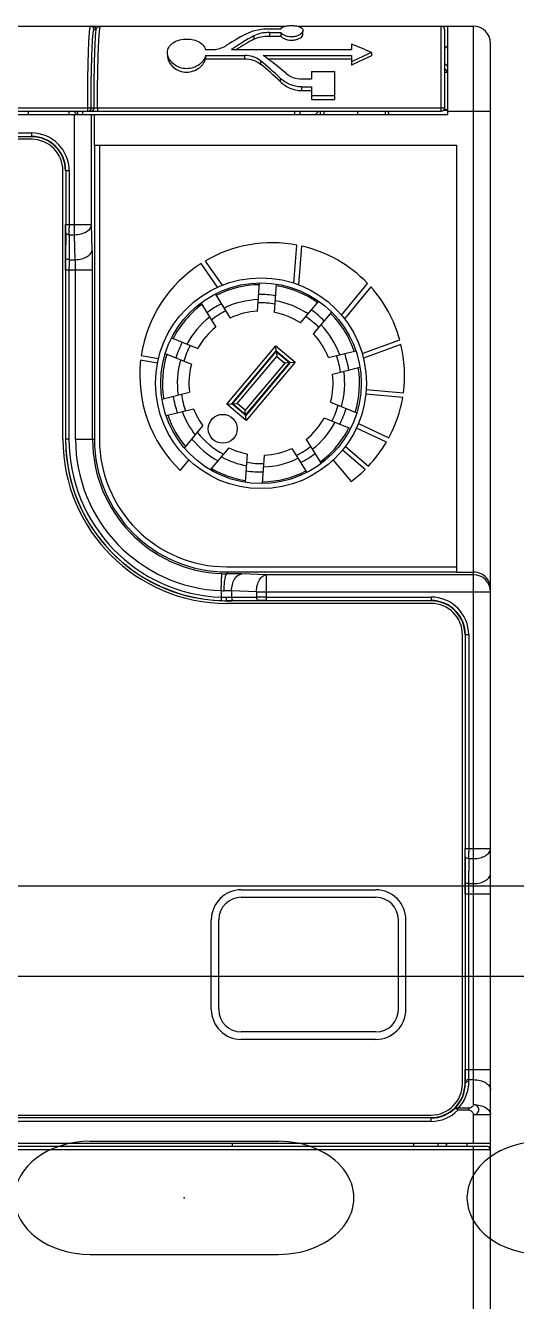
# Model space of a CAD drawing. Header units: inches. Extents: x 0.1 to 89.7, y 0.1 to 57.6.
# Drawn here: x 20.918 to 22.005, y 18.287 to 21.113 of the extents above; entities that cross this region are included whole.
import ezdxf
from ezdxf.enums import TextEntityAlignment as Align

# ---------------------------------------------------------------- set-up
doc = ezdxf.new("R2010")
doc.units = ezdxf.units.IN
doc.header["$MEASUREMENT"] = 0
doc.layers.add('PSYMS', color=7, linetype='Continuous')
doc.styles.get("Standard").update_dxf_attribs({"font": 'arial.ttf'})
doc.styles.add('WD', font='romans.shx', dxfattribs={"height": 0.185})

# ---------------------------------------------------------------- blocks, each defined once
blk = doc.blocks.new('HDIN10D9A')
for p, q in [((0, 0.69), (30, 0.69)), ((0, 0.49), (30, 0.49)), ((11.2918, 0.125), (11.7082, 0.125)), ((11.2918, -0.125), (11.7082, -0.125))]:
    blk.add_line(p, q)
for centre, start_param, end_param in [((11.2918, 0), -1.570796, 1.570794), ((11.7082, 0), 1.570794, 4.712394), ((12.2918, 0), -1.570796, 1.570794)]:
    blk.add_ellipse(centre, major_axis=(-0.1668, 0), ratio=0.749429, start_param=start_param, end_param=end_param)
blk.add_point((11.5, 0))
at = {"flags": 11}
for p in [(1.5, 0), (14.5, 0), (28.5, 0)]:
    blk.add_attdef('NC', text='', height=0.01, rotation=270, dxfattribs=at).set_placement(p, align=Align.MIDDLE)
blk = doc.blocks.new('HDR1_PF525_FRA')
at = {"color": 7, "linetype": 'Continuous'}
for p, q in [((0.1157, 5.8857), (2.3198, 5.8857)), ((1.8847, 5.878), (1.8892, 5.878)), ((2.2479, 5.8637), (2.2479, 5.856)), ((2.2833, 5.88), (2.309, 5.88)), ((2.2833, 5.8714), (2.309, 5.8714)), ((2.2833, 5.8714), (2.2833, 5.8634)), ((2.2833, 5.8634), (2.309, 5.8634)), ((2.309, 5.8714), (2.309, 5.8634)), ((2.3471, 5.8857), (2.6738, 5.8857)), ((2.3596, 5.8677), (2.3596, 5.8758)), ((2.6738, 5.8857), (2.7472, 5.8857)), ((2.6738, 5.6925), (2.6738, 5.8857)), ((2.6815, 5.878), (2.6815, 5.7002)), ((2.6892, 5.6848), (2.6892, 5.8857)), ((2.7472, 3.4346), (2.7472, 5.8857)), ((2.1381, 5.8324), (2.1507, 5.8324)), ((2.1968, 5.8324), (2.4701, 5.8324)), ((2.4701, 5.8448), (2.4701, 5.8324)), ((2.7858, 3.3314), (2.7858, 5.847)), ((2.1381, 5.819), (2.227, 5.819)), ((2.1381, 5.819), (2.1381, 5.8116)), ((2.1381, 5.8116), (2.227, 5.8116)), ((2.227, 5.819), (2.227, 5.8116)), ((2.2631, 5.8072), (2.2631, 5.7996)), ((2.2688, 5.819), (2.4701, 5.819)), ((2.2793, 5.8116), (2.4701, 5.8116)), ((2.4701, 5.819), (2.4701, 5.7971)), ((2.5153, 5.8259), (2.5153, 5.8184)), ((2.3789, 5.7828), (2.4311, 5.7828)), ((2.3789, 5.7828), (2.3789, 5.7658)), ((2.4311, 5.7828), (2.4311, 5.7192)), ((2.6815, 5.7814), (2.6885, 5.7814)), ((2.3079, 5.7677), (2.3079, 5.7597)), ((2.356, 5.7477), (2.3789, 5.7477)), ((2.356, 5.7477), (2.356, 5.7393)), ((2.3561, 5.7658), (2.3789, 5.7658)), ((2.3789, 5.7477), (2.3789, 5.7192)), ((2.356, 5.7393), (2.3789, 5.7393)), ((2.3789, 5.7281), (2.4311, 5.7281)), ((2.3789, 5.7192), (2.4311, 5.7192)), ((0.1003, 5.6848), (2.6892, 5.6848)), ((0.108, 5.7002), (2.6815, 5.7002)), ((0.1157, 5.6925), (2.6738, 5.6925)), ((1.7348, 5.6925), (1.7348, 5.6848)), ((1.8275, 5.6925), (1.8275, 5.6848)), ((1.8405, 5.4117), (1.8405, 5.6848)), ((1.8468, 5.6925), (1.8468, 5.6848)), ((1.8584, 5.6925), (1.8584, 5.6848)), ((1.8703, 5.6925), (1.8703, 5.7002)), ((1.8792, 5.4349), (1.8792, 5.6848)), ((1.885, 5.6848), (1.885, 5.6152)), ((1.8925, 5.7002), (1.8925, 5.6925)), ((2.3414, 5.6848), (2.3414, 5.6925)), ((2.353, 5.6848), (2.353, 5.6925)), ((2.3878, 5.6848), (2.3956, 5.6925)), ((2.3994, 5.6848), (2.3994, 5.6925)), ((2.4071, 5.6925), (2.4071, 5.6848)), ((2.4844, 5.6848), (2.4844, 5.6925)), ((2.5462, 5.6925), (2.5462, 5.6848)), ((2.554, 5.6886), (2.554, 5.6848)), ((2.6892, 5.694), (2.6783, 5.694)), ((2.6804, 5.6963), (2.6892, 5.6963)), ((2.6815, 5.7002), (2.6815, 5.6963)), ((2.6892, 5.6925), (2.7858, 5.6925)), ((0.1389, 5.643), (1.7425, 5.643)), ((0.1389, 5.6353), (1.7425, 5.6353)), ((1.7425, 5.6287), (0.1389, 5.6287)), ((1.7425, 5.643), (1.7425, 5.6353)), ((1.885, 5.6152), (2.7085, 5.6152)), ((1.8855, 5.6152), (1.8855, 4.9467)), ((1.8971, 5.6152), (1.8971, 4.9467)), ((2.7085, 5.6152), (2.7085, 4.6449)), ((1.814, 4.9467), (1.814, 5.5572)), ((1.8283, 5.5572), (1.8206, 5.5572)), ((1.8206, 5.5572), (1.8206, 5.4349)), ((1.8283, 5.5572), (1.8283, 5.4349)), ((1.8198, 5.3318), (1.8198, 5.4349)), ((1.8206, 5.4349), (1.8792, 5.4349)), ((1.8283, 5.4349), (1.8283, 5.4281)), ((1.8808, 5.3782), (1.8792, 5.4349)), ((1.8205, 5.4163), (1.8201, 5.3597)), ((1.8282, 5.4117), (1.8279, 5.355)), ((1.8282, 5.4117), (1.8405, 5.4117)), ((1.8421, 5.355), (1.8405, 5.4117)), ((2.3389, 5.3018), (2.3458, 5.3881)), ((2.3566, 5.3858), (2.3496, 5.2981)), ((1.8279, 5.355), (1.8421, 5.355)), ((2.1656, 5.2926), (2.1279, 5.3463)), ((2.1372, 5.352), (2.1759, 5.297)), ((1.8201, 5.3318), (1.8813, 5.3318)), ((1.8201, 5.3318), (1.8201, 4.9467)), ((1.8278, 5.3318), (1.8278, 4.9467)), ((1.8427, 4.9467), (1.8427, 5.3318)), ((1.8813, 4.9467), (1.8813, 5.3318)), ((2.2562, 5.2378), (2.2607, 5.3022)), ((2.2948, 5.2351), (2.2993, 5.2995)), ((2.447, 5.2291), (2.5065, 5.3011)), ((2.514, 5.293), (2.454, 5.2204)), ((2.1274, 5.2566), (2.1616, 5.2019)), ((2.1602, 5.2771), (2.1944, 5.2224)), ((2.3539, 5.2112), (2.3954, 5.2607)), ((2.3835, 5.1864), (2.425, 5.2358)), ((2.0608, 5.1772), (2.1206, 5.1531)), ((2.494, 5.1417), (2.5795, 5.1731)), ((2.5823, 5.1624), (2.4969, 5.1311)), ((1.992, 5.1374), (2.0313, 5.1306)), ((2.0463, 5.1414), (2.1061, 5.1172)), ((2.1865, 5.0263), (2.2979, 5.159)), ((2.1978, 5.0273), (2.2989, 5.1477)), ((2.1993, 5.0274), (2.299, 5.1462)), ((2.2102, 5.0284), (2.3, 5.1353)), ((2.2979, 5.159), (2.3418, 5.1222)), ((2.299, 5.1462), (2.2979, 5.159)), ((2.2989, 5.1477), (2.3305, 5.1212)), ((2.299, 5.1462), (2.3, 5.1353)), ((2.299, 5.1462), (2.329, 5.121)), ((2.3, 5.1353), (2.3181, 5.1201)), ((2.4173, 5.1323), (2.4799, 5.1479)), ((2.029, 5.1199), (1.9906, 5.1266)), ((2.3181, 5.1201), (2.2284, 5.0131)), ((2.329, 5.121), (2.2293, 5.0022)), ((2.3305, 5.1212), (2.2295, 5.0007)), ((2.3418, 5.1222), (2.2304, 4.9894)), ((2.329, 5.121), (2.3181, 5.1201)), ((2.329, 5.121), (2.3418, 5.1222)), ((2.4266, 5.0948), (2.4892, 5.1104)), ((2.0391, 5.038), (2.1017, 5.0536)), ((2.5862, 5.0418), (2.5024, 5.0491)), ((2.5033, 5.06), (2.5879, 5.0526)), ((2.1865, 5.0263), (2.1993, 5.0274)), ((2.2304, 4.9894), (2.1865, 5.0263)), ((2.2295, 5.0007), (2.1978, 5.0273)), ((2.1993, 5.0274), (2.2102, 5.0284)), ((2.2293, 5.0022), (2.1993, 5.0274)), ((2.2284, 5.0131), (2.2102, 5.0284)), ((2.4222, 5.0312), (2.482, 5.007)), ((2.0484, 5.0005), (2.111, 5.0161)), ((2.2293, 5.0022), (2.2284, 5.0131)), ((2.2304, 4.9894), (2.2293, 5.0022)), ((2.4077, 4.9954), (2.4675, 4.9712)), ((2.0901, 4.9269), (2.1323, 4.9772)), ((2.5493, 4.9405), (2.481, 4.9724)), ((2.4855, 4.9825), (2.5547, 4.95)), ((1.8278, 4.9467), (1.8201, 4.9467)), ((1.8427, 4.9467), (1.8855, 4.9467)), ((2.3667, 4.9465), (2.4009, 4.8918)), ((2.4559, 4.9306), (2.5084, 4.8858)), ((2.1493, 4.8773), (2.1915, 4.9275)), ((2.229, 4.849), (2.2335, 4.9133)), ((2.2676, 4.8463), (2.2721, 4.9106)), ((2.334, 4.9261), (2.3682, 4.8713)), ((2.5007, 4.878), (2.4491, 4.922)), ((2.0804, 4.8761), (2.1002, 4.8996)), ((2.4282, 4.8996), (2.469, 4.8509)), ((2.174, 4.6028), (2.1754, 4.6414)), ((2.1869, 4.6569), (2.7085, 4.6569)), ((2.1869, 4.6453), (2.7085, 4.6453)), ((2.1869, 4.6453), (2.1869, 4.6411)), ((2.277, 4.639), (2.2204, 4.6406)), ((2.7085, 4.6449), (2.7472, 4.6449)), ((2.7472, 4.639), (2.277, 4.639)), ((2.277, 4.5804), (2.277, 4.639)), ((2.174, 4.5878), (2.1737, 4.5801)), ((2.174, 4.6028), (2.174, 4.5878)), ((2.2539, 4.6004), (2.1972, 4.602)), ((2.1972, 4.602), (2.1972, 4.5877)), ((2.1972, 4.5877), (2.2539, 4.5881)), ((2.2539, 4.6004), (2.7858, 4.6004)), ((2.2539, 4.6004), (2.2539, 4.5881)), ((2.277, 4.5881), (2.6506, 4.5881)), ((2.6506, 4.5881), (2.6506, 4.5804)), ((2.1869, 4.5799), (2.1869, 4.5796)), ((2.277, 4.5796), (2.1869, 4.5796)), ((2.6506, 4.5738), (2.1869, 4.5738)), ((2.2018, 4.58), (2.2585, 4.5803)), ((2.277, 4.5804), (2.6506, 4.5804)), ((2.7221, 3.4822), (2.7221, 4.5023)), ((2.7364, 4.5023), (2.7286, 4.5023)), ((2.7286, 4.5023), (2.7286, 4.0167)), ((2.7364, 4.5023), (2.7364, 4.0167)), ((2.7279, 3.9137), (2.7279, 4.0167)), ((2.7286, 4.0167), (2.7858, 4.0167)), ((2.7364, 4.0167), (2.7364, 4.01)), ((2.7286, 3.9982), (2.7282, 3.9415)), ((2.7363, 3.9936), (2.7359, 3.9369)), ((2.7363, 3.9936), (2.7472, 3.9936)), ((2.7359, 3.9369), (2.7472, 3.9369)), ((2.7281, 3.9137), (2.7858, 3.9137)), ((2.7281, 3.9137), (2.7281, 3.5144)), ((2.7359, 3.9137), (2.7359, 3.5144)), ((2.7279, 3.4822), (2.7279, 3.5144)), ((2.7281, 3.5144), (2.7858, 3.5144)), ((2.7359, 3.5144), (2.7359, 3.5097)), ((2.7279, 3.4822), (2.7282, 3.4822)), ((2.7282, 3.4866), (2.7282, 3.4822)), ((2.7472, 3.4912), (2.7359, 3.4912)), ((2.7359, 3.4912), (2.736, 3.4868)), ((2.7059, 3.4271), (2.7114, 3.4217)), ((2.7369, 3.4263), (2.7113, 3.4263)), ((2.7114, 3.4217), (2.7114, 3.4263)), ((2.7369, 3.4217), (2.7369, 3.4263)), ((1.6269, 3.4107), (2.6506, 3.4107)), ((2.6506, 3.4042), (1.6269, 3.4042)), ((2.6506, 3.3964), (1.6269, 3.3964)), ((2.6506, 3.3964), (2.6506, 3.4042)), ((2.7369, 3.4217), (2.7114, 3.4217)), ((2.7858, 3.4114), (2.7472, 3.4114)), ((2.7472, 3.347), (2.7472, 3.4114)), ((1.6475, 3.347), (2.7858, 3.347)), ((2.7781, 3.3392), (1.6509, 3.3392)), ((2.1985, 3.347), (2.1985, 3.3392)), ((2.6119, 3.3392), (2.6119, 3.347)), ((2.666, 3.347), (2.666, 3.3392)), ((2.6892, 3.347), (2.6853, 3.3431)), ((2.6853, 3.347), (2.6853, 3.3392)), ((2.7317, 3.347), (2.7317, 3.3392)), ((2.7472, 0.0122), (2.7472, 3.3392)), ((2.7858, 3.3315), (1.6509, 3.3315)), ((2.7858, 0.0509), (2.7858, 3.3315))]:
    blk.add_line(p, q, dxfattribs=at)
for p, q in [((2.2193, 3.9227), (2.5254, 3.9227)), ((2.2193, 3.9057), (2.5254, 3.9057)), ((2.1513, 3.6507), (2.1513, 3.8547)), ((2.1683, 3.6507), (2.1683, 3.8547)), ((2.5764, 3.6507), (2.5764, 3.8547)), ((2.5934, 3.6507), (2.5934, 3.8547)), ((2.5254, 3.5997), (2.2193, 3.5997)), ((2.5254, 3.5827), (2.2193, 3.5827))]:
    blk.add_line(p, q)
for centre, radius in [((2.2642, 5.0742), 0.2396), ((2.2642, 5.0742), 0.228), ((2.1772, 4.9706), 0.0328)]:
    blk.add_circle(centre, radius, dxfattribs=at)
for centre, radius, start, end in [((1.877, 5.878), 0.00772, 359.9619, 89.9974), ((1.8815, 5.878), 0.00773, 359.9797, 89.9796), ((1.8998, 5.8741), 0.0116, 115.3422, 119.3428), ((2.6738, 5.878), 0.00773, 0, 90), ((2.7472, 5.847), 0.0386, 0, 90), ((2.6776, 5.847), 0.0116, 289.6995, 0), ((1.8275, 5.677), 0.0193, 23.6112, 53.273), ((1.8703, 5.7002), 0.00772, 270.0138, 332.5445), ((2.5462, 5.6886), 0.00773, 0, 30), ((2.6738, 5.7002), 0.00773, 270, 0), ((1.7425, 5.5572), 0.0858, 0, 90), ((1.7425, 5.5572), 0.0781, 0, 90), ((1.7425, 5.5572), 0.0773, 0, 90), ((1.7425, 5.5572), 0.0715, 0, 90), ((-1.2628, 5.4346), 3.0834, 359.661, 0.0057), ((-2.5796, 5.4333), 4.4079, 359.7195, 359.9331), ((2.2896, 5.0925), 0.3009, 79.2229, 120.4141), ((2.2896, 5.0925), 0.3009, 43.8865, 77.1226), ((5.9592, 5.3337), 4.1392, 179.6408, 180.0259), ((4.7041, 5.3334), 2.8763, 179.5691, 180.0309), ((2.2896, 5.0925), 0.3009, 122.502, 171.4088), ((2.2642, 5.0742), 0.224, 90.9472, 117.0528), ((2.2642, 5.0742), 0.224, 54.9472, 81.0528), ((2.2896, 5.0925), 0.3009, 15.5392, 41.7845), ((2.2642, 5.0742), 0.224, 126.9472, 153.0528), ((2.2642, 5.0742), 0.2017, 116.5031, 127.4969), ((2.2642, 5.0742), 0.1902, 91.8309, 116.1691), ((2.2642, 5.0742), 0.1826, 79.9274, 92.0726), ((2.2642, 5.0742), 0.2017, 80.5031, 91.4969), ((2.2642, 5.0742), 0.1902, 55.8309, 80.1691), ((2.2642, 5.0742), 0.1902, 127.8309, 152.1691), ((2.2642, 5.0742), 0.1826, 115.9274, 128.0726), ((2.2642, 5.0742), 0.1638, 92.7752, 115.2248), ((2.2642, 5.0742), 0.1638, 56.7752, 79.2248), ((2.2642, 5.0742), 0.1826, 43.9274, 56.0726), ((2.2642, 5.0742), 0.2017, 44.5031, 55.4969), ((2.2642, 5.0742), 0.224, 18.9472, 45.0528), ((2.2642, 5.0742), 0.1638, 128.7752, 151.2248), ((2.2642, 5.0742), 0.1902, 19.8309, 44.1691), ((2.2642, 5.0742), 0.2017, 152.5031, 163.4969), ((2.2642, 5.0742), 0.1638, 20.7752, 43.2248), ((2.2896, 5.0925), 0.3009, 352.3943, 13.4454), ((2.2642, 5.0742), 0.224, 162.9472, 189.0528), ((2.2642, 5.0742), 0.1826, 151.9274, 164.0726), ((2.2642, 5.0742), 0.1826, 7.9274, 20.0726), ((2.2642, 5.0742), 0.2017, 8.5031, 19.4969), ((2.2896, 5.0925), 0.3009, 173.494, 225.9772), ((2.2642, 5.0742), 0.1902, 163.8309, 188.1691), ((2.2642, 5.0742), 0.1638, 164.7752, 187.2248), ((2.2642, 5.0742), 0.224, 342.9472, 9.0528), ((2.2642, 5.0742), 0.1638, 344.7752, 7.2248), ((2.2642, 5.0742), 0.1902, 343.8309, 8.1691), ((2.2642, 5.0742), 0.1826, 187.9274, 200.0726), ((2.2642, 5.0742), 0.2017, 188.5031, 199.4969), ((2.2642, 5.0742), 0.1826, 331.9274, 344.0726), ((2.2896, 5.0925), 0.3009, 331.7493, 350.3064), ((2.2642, 5.0742), 0.224, 198.9472, 220.0681), ((2.2642, 5.0742), 0.1902, 199.8309, 218.2767), ((2.2642, 5.0742), 0.1638, 200.7752, 216.3525), ((2.2642, 5.0742), 0.1638, 308.7752, 331.2248), ((2.2642, 5.0742), 0.2017, 332.5031, 343.4969), ((2.2642, 5.0742), 0.1826, 217.7853, 242.2147), ((2.2642, 5.0742), 0.1902, 307.8309, 332.1691), ((2.2642, 5.0742), 0.224, 306.9472, 333.0528), ((2.1869, 4.9467), 0.3729, 180, 270), ((2.1869, 4.9467), 0.3671, 180, 270), ((2.1869, 4.9467), 0.3668, 180, 267.9444), ((2.1869, 4.9467), 0.3591, 180, 267.9444), ((2.1869, 4.9467), 0.3442, 180, 267.8551), ((2.1869, 4.9467), 0.3055, 180, 267.8551), ((2.1869, 4.9467), 0.3014, 180, 270), ((2.1869, 4.9467), 0.2898, 180, 270), ((2.2642, 5.0742), 0.2017, 218.9547, 241.0453), ((2.2642, 5.0742), 0.1826, 295.9274, 308.0726), ((2.2896, 5.0925), 0.3009, 316.6386, 329.6602), ((2.2642, 5.0742), 0.1902, 241.7233, 260.1691), ((2.2642, 5.0742), 0.1638, 243.6475, 259.2248), ((2.2642, 5.0742), 0.1902, 271.8309, 296.1691), ((2.2642, 5.0742), 0.1638, 272.7752, 295.2248), ((2.2642, 5.0742), 0.2017, 296.5031, 307.4969), ((2.2642, 5.0742), 0.224, 239.9319, 261.0528), ((2.2642, 5.0742), 0.2017, 260.5031, 271.4969), ((2.2642, 5.0742), 0.1826, 259.9274, 272.0726), ((2.2642, 5.0742), 0.224, 270.9472, 297.0528), ((2.2896, 5.0925), 0.3009, 306.6056, 314.55), ((2.1896, 5.0195), 0.3784, 267.8574, 269.5912), ((2.7472, 4.6004), 0.0386, 0.0206, 90.0202), ((2.1818, 4.7069), 0.1044, 265.7241, 269.263), ((2.184, 4.8211), 0.2334, 267.5333, 269.3611), ((2.184, 4.82), 0.2324, 269.3619, 270.1729), ((2.1767, 7.3166), 2.7289, 270.1684, 270.4298), ((2.2755, 0.2765), 4.3116, 89.9793, 90.2874), ((2.6506, 4.5023), 0.0858, 0, 90), ((2.186, 4.9232), 0.3433, 267.9434, 270.1397), ((2.1776, 8.4353), 3.8554, 270.1383, 270.3603), ((2.2758, 1.8205), 2.7599, 89.9741, 90.3592), ((2.6506, 4.5023), 0.0781, 0, 90), ((2.6506, 4.5023), 0.0773, 0, 90), ((2.6506, 4.5023), 0.0715, 0, 90), ((-0.3548, 4.0164), 3.0834, 359.661, 0.0057), ((-1.6715, 4.0151), 4.4079, 359.7195, 359.9331), ((6.8673, 3.9156), 4.1392, 179.6408, 180.0259), ((5.6121, 3.9153), 2.8763, 179.5691, 180.0309), ((7.3562, 3.514), 4.6281, 179.9945, 180.3389), ((5.7657, 3.5132), 3.0298, 180.0666, 180.4163), ((2.6506, 3.4822), 0.0773, 270, 0), ((2.6506, 3.4822), 0.0715, 270, 0), ((2.6506, 3.4817), 0.0777, 315.3856, 0.4122), ((2.6506, 3.4822), 0.0781, 270, 315.0923), ((2.6506, 3.4822), 0.0858, 270, 315.1278), ((2.7781, 3.3315), 0.00773, 0, 90)]:
    blk.add_arc(centre, radius, start, end, dxfattribs=at)
for centre, radius, start, end in [((2.2193, 3.8547), 0.068, 90, 180), ((2.5254, 3.8547), 0.068, 0, 90), ((2.2193, 3.8547), 0.051, 90, 180), ((2.5254, 3.8547), 0.051, 0, 90), ((2.2193, 3.6507), 0.068, 180, 270), ((2.2193, 3.6507), 0.051, 180, 270), ((2.5254, 3.6507), 0.051, 270, 0), ((2.5254, 3.6507), 0.068, 270, 0)]:
    blk.add_arc(centre, radius, start, end)
for centre, major_axis, ratio, start_param, end_param in [((2.1632, 5.7002), (0.203, 0.1828), 0.362443, 0.906529, 1.147655), ((2.1888, 5.7002), (0.203, 0.1828), 0.362443, 0.974736, 1.218026), ((2.1888, 5.7002), (0.1911, 0.1721), 0.362443, 0.956676, 1.159631), ((2.513, 5.7002), (0.3385, -0.1682), 0.303526, 1.713612, 1.846), ((2.2374, 5.7002), (0.1953, -0.1838), 0.363464, 1.551749, 1.775972), ((2.2574, 5.7002), (0.2157, -0.1811), 0.359755, 1.574453, 1.813235), ((2.5177, 5.7002), (0.337, 0.1683), 0.304341, 1.426792, 1.559895), ((2.5177, 5.7002), (0.3171, 0.1584), 0.304341, 1.427219, 1.568705), ((2.2374, 5.7002), (0.1838, -0.173), 0.363464, 1.528926, 1.768144), ((2.6776, 5.7775), (0, 0.0116), 0.999858, -1.570796, -0.270463), ((2.6776, 5.7891), (0, 0.0116), 0.999858, -1.570796, -0.342589)]:
    blk.add_ellipse(centre, major_axis=major_axis, ratio=ratio, start_param=start_param, end_param=end_param, dxfattribs=at)
for points, knots in [([(1.8703, 5.7002), (1.8703, 5.7123), (1.8704, 5.7359), (1.8708, 5.7703), (1.8714, 5.802), (1.872, 5.8261), (1.8727, 5.8431), (1.8732, 5.854), (1.8738, 5.8633), (1.8744, 5.871), (1.875, 5.8772), (1.8756, 5.8816), (1.8761, 5.8842), (1.8766, 5.8854), (1.8769, 5.8857), (1.877, 5.8857)], [0, 0, 0, 0, 0.19464, 0.381797, 0.554282, 0.705477, 0.771243, 0.829603, 0.879991, 0.921945, 0.955066, 0.979084, 0.99385, 0.99786, 1, 1, 1, 1]), ([(1.878, 5.7002), (1.878, 5.7118), (1.8781, 5.7345), (1.8785, 5.7674), (1.8791, 5.7977), (1.8798, 5.8209), (1.8804, 5.8372), (1.881, 5.8475), (1.8815, 5.8565), (1.8821, 5.8639), (1.8827, 5.8698), (1.8833, 5.874), (1.8838, 5.8765), (1.8843, 5.8777), (1.8846, 5.878), (1.8847, 5.878)], [0, 0, 0, 0, 0.194604, 0.381727, 0.55418, 0.705348, 0.771104, 0.829457, 0.879839, 0.921793, 0.954922, 0.978955, 0.993754, 0.997797, 1, 1, 1, 1]), ([(1.8848, 5.7002), (1.8848, 5.7188), (1.885, 5.7543), (1.8858, 5.8038), (1.8871, 5.8445), (1.8883, 5.8682), (1.8892, 5.878)], [0, 0, 0, 0, 0.312844, 0.599178, 0.834828, 1, 1, 1, 1]), ([(1.8892, 5.878), (1.8893, 5.8786), (1.8903, 5.8812), (1.8924, 5.8832), (1.8941, 5.8842)], [0, 0, 0, 0, 0.25798, 1, 1, 1, 1]), ([(1.8925, 5.7002), (1.8925, 5.7115), (1.8926, 5.7338), (1.8929, 5.7662), (1.8935, 5.7965), (1.8943, 5.8234), (1.8952, 5.8462), (1.8962, 5.8622), (1.897, 5.8724), (1.8976, 5.8779), (1.8983, 5.8819), (1.8987, 5.884), (1.8991, 5.8848)], [0, 0, 0, 0, 0.183733, 0.361269, 0.526579, 0.674106, 0.798878, 0.896725, 0.934508, 0.964432, 0.986294, 1, 1, 1, 1]), ([(1.8991, 5.8848), (1.8991, 5.8849), (1.8993, 5.8853), (1.8995, 5.8857), (1.8998, 5.8857)], [0, 0, 0, 0, 0.368504, 1, 1, 1, 1]), ([(2.2361, 5.8709), (2.2429, 5.8742), (2.2586, 5.8787), (2.2748, 5.88), (2.2833, 5.88)], [0, 0, 0, 0, 0.469464, 1, 1, 1, 1]), ([(2.2833, 5.8714), (2.2769, 5.8714), (2.2647, 5.8703), (2.253, 5.8665), (2.2479, 5.8637)], [0, 0, 0, 0, 0.526445, 1, 1, 1, 1]), ([(2.2479, 5.856), (2.253, 5.8586), (2.2648, 5.8623), (2.2769, 5.8634), (2.2833, 5.8634)], [0, 0, 0, 0, 0.472536, 1, 1, 1, 1]), ([(2.309, 5.88), (2.3101, 5.8814), (2.3136, 5.8839), (2.3205, 5.8861), (2.329, 5.8872), (2.3381, 5.8872), (2.3466, 5.8861), (2.3535, 5.8839), (2.3583, 5.8806), (2.3596, 5.8773), (2.3596, 5.8758)], [0, 0, 0, 0, 0.09537, 0.221514, 0.376937, 0.54538, 0.701205, 0.827705, 0.923263, 1, 1, 1, 1]), ([(2.3596, 5.8758), (2.3596, 5.8724), (2.3547, 5.8671), (2.3467, 5.8634), (2.3353, 5.8609), (2.3233, 5.8621), (2.3136, 5.8666), (2.3101, 5.8697), (2.309, 5.8714)], [0, 0, 0, 0, 0.176146, 0.30686, 0.457831, 0.765575, 0.896663, 1, 1, 1, 1]), ([(2.309, 5.8634), (2.3101, 5.8618), (2.3136, 5.8587), (2.3234, 5.8543), (2.3353, 5.8532), (2.3468, 5.8557), (2.3547, 5.8592), (2.3596, 5.8643), (2.3596, 5.8677)], [0, 0, 0, 0, 0.102288, 0.233696, 0.544389, 0.696632, 0.827593, 1, 1, 1, 1]), ([(2.0516, 5.8259), (2.0516, 5.8299), (2.0537, 5.8383), (2.0629, 5.848), (2.0759, 5.8542), (2.091, 5.8568), (2.1067, 5.856), (2.121, 5.8518), (2.1325, 5.8441), (2.137, 5.8363), (2.1381, 5.8324)], [0, 0, 0, 0, 0.108715, 0.222354, 0.349906, 0.490362, 0.634149, 0.769493, 0.890168, 1, 1, 1, 1]), ([(2.1507, 5.8324), (2.154, 5.8324), (2.1663, 5.8333), (2.1784, 5.8374), (2.1861, 5.8424)], [0, 0, 0, 0, 0.261767, 1, 1, 1, 1]), ([(2.1381, 5.819), (2.1358, 5.81), (2.122, 5.7931), (2.0958, 5.787), (2.0754, 5.7925), (2.0626, 5.801), (2.054, 5.8125), (2.0516, 5.8216), (2.0516, 5.8259)], [0, 0, 0, 0, 0.238025, 0.504101, 0.639432, 0.769538, 0.890391, 1, 1, 1, 1]), ([(2.0516, 5.8184), (2.0516, 5.8141), (2.054, 5.805), (2.0626, 5.7935), (2.0754, 5.7848), (2.0958, 5.7793), (2.122, 5.7856), (2.1358, 5.8025), (2.1381, 5.8116)], [0, 0, 0, 0, 0.109661, 0.230702, 0.360843, 0.495969, 0.761658, 1, 1, 1, 1]), ([(2.2631, 5.8072), (2.2582, 5.8111), (2.2465, 5.8171), (2.2336, 5.819), (2.227, 5.819)], [0, 0, 0, 0, 0.489216, 1, 1, 1, 1]), ([(2.227, 5.8116), (2.2336, 5.8116), (2.2465, 5.8097), (2.2582, 5.8036), (2.2631, 5.7996)], [0, 0, 0, 0, 0.510584, 1, 1, 1, 1]), ([(2.3217, 5.7785), (2.3264, 5.7745), (2.3373, 5.7681), (2.3498, 5.7658), (2.3561, 5.7658)], [0, 0, 0, 0, 0.495613, 1, 1, 1, 1]), ([(2.356, 5.7477), (2.3471, 5.7477), (2.3293, 5.7515), (2.3143, 5.7616), (2.3079, 5.7677)], [0, 0, 0, 0, 0.503195, 1, 1, 1, 1]), ([(2.3079, 5.7597), (2.3143, 5.7536), (2.3292, 5.7432), (2.3471, 5.7393), (2.356, 5.7393)], [0, 0, 0, 0, 0.497349, 1, 1, 1, 1]), ([(1.8405, 5.4117), (1.8454, 5.4118), (1.8548, 5.413), (1.8671, 5.4178), (1.8762, 5.425), (1.879, 5.4318), (1.8792, 5.4349)], [0, 0, 0, 0, 0.301403, 0.576867, 0.80847, 1, 1, 1, 1]), ([(1.8282, 5.4117), (1.8272, 5.4117), (1.8243, 5.4119), (1.8205, 5.4142), (1.8205, 5.4163)], [0, 0, 0, 0, 0.315915, 1, 1, 1, 1]), ([(1.8421, 5.355), (1.847, 5.3551), (1.8564, 5.3563), (1.8687, 5.3611), (1.8778, 5.3684), (1.8806, 5.3751), (1.8808, 5.3782)], [0, 0, 0, 0, 0.301407, 0.576869, 0.808471, 1, 1, 1, 1]), ([(1.8813, 5.3318), (1.8813, 5.336), (1.8813, 5.3514), (1.8811, 5.3669), (1.8808, 5.3782)], [0, 0, 0, 0, 0.26654, 1, 1, 1, 1]), ([(1.8279, 5.355), (1.8269, 5.355), (1.8239, 5.3553), (1.8202, 5.3575), (1.8201, 5.3597)], [0, 0, 0, 0, 0.315915, 1, 1, 1, 1]), ([(1.8427, 5.3318), (1.8427, 5.3339), (1.8427, 5.3416), (1.8425, 5.3494), (1.8421, 5.355)], [0, 0, 0, 0, 0.266537, 1, 1, 1, 1]), ([(2.1804, 4.6025), (2.1805, 4.6073), (2.1808, 4.6163), (2.182, 4.6281), (2.1836, 4.636), (2.1853, 4.6399), (2.1864, 4.641), (2.1869, 4.6411)], [0, 0, 0, 0, 0.363252, 0.675546, 0.894272, 0.960555, 1, 1, 1, 1]), ([(2.2204, 4.6406), (2.2178, 4.6407), (2.2067, 4.6409), (2.1955, 4.6411), (2.1869, 4.6411)], [0, 0, 0, 0, 0.228803, 1, 1, 1, 1]), ([(2.1972, 4.602), (2.1973, 4.6069), (2.1985, 4.6162), (2.2033, 4.6286), (2.2105, 4.6376), (2.2173, 4.6404), (2.2204, 4.6406)], [0, 0, 0, 0, 0.301407, 0.576869, 0.808471, 1, 1, 1, 1]), ([(2.7858, 4.6077), (2.7858, 4.6119), (2.7842, 4.6207), (2.7769, 4.6329), (2.7642, 4.6424), (2.753, 4.6449), (2.7472, 4.6449)], [0, 0, 0, 0, 0.214596, 0.443643, 0.703308, 1, 1, 1, 1]), ([(2.2539, 4.6004), (2.2539, 4.6053), (2.2552, 4.6146), (2.26, 4.6269), (2.2672, 4.636), (2.2739, 4.6388), (2.277, 4.639)], [0, 0, 0, 0, 0.301403, 0.576867, 0.80847, 1, 1, 1, 1]), ([(2.1972, 4.602), (2.1959, 4.602), (2.1903, 4.6023), (2.1847, 4.6025), (2.1804, 4.6025)], [0, 0, 0, 0, 0.228867, 1, 1, 1, 1]), ([(2.1847, 4.5876), (2.1847, 4.5858), (2.185, 4.5833), (2.1858, 4.5807), (2.1865, 4.5799), (2.1869, 4.5799)], [0, 0, 0, 0, 0.659139, 0.877573, 1, 1, 1, 1]), ([(2.1972, 4.5877), (2.1972, 4.5867), (2.1974, 4.5837), (2.1997, 4.58), (2.2018, 4.58)], [0, 0, 0, 0, 0.315915, 1, 1, 1, 1]), ([(2.2539, 4.5881), (2.2539, 4.5871), (2.2541, 4.5841), (2.2564, 4.5804), (2.2585, 4.5803)], [0, 0, 0, 0, 0.315915, 1, 1, 1, 1]), ([(2.7472, 3.9936), (2.7521, 3.9936), (2.7617, 3.9946), (2.7741, 3.9994), (2.7832, 4.0067), (2.7858, 4.0136), (2.7858, 4.0167)], [0, 0, 0, 0, 0.303898, 0.579514, 0.809252, 1, 1, 1, 1]), ([(2.7363, 3.9936), (2.7353, 3.9936), (2.7323, 3.9938), (2.7286, 3.9961), (2.7286, 3.9982)], [0, 0, 0, 0, 0.315915, 1, 1, 1, 1]), ([(2.7472, 3.9369), (2.7521, 3.9369), (2.7617, 3.938), (2.7741, 3.9427), (2.7832, 3.9501), (2.7858, 3.957), (2.7858, 3.9601)], [0, 0, 0, 0, 0.303903, 0.579517, 0.809253, 1, 1, 1, 1]), ([(2.7359, 3.9369), (2.7349, 3.9369), (2.732, 3.9371), (2.7282, 3.9394), (2.7282, 3.9415)], [0, 0, 0, 0, 0.315915, 1, 1, 1, 1]), ([(2.736, 3.4868), (2.736, 3.476), (2.7319, 3.4536), (2.7193, 3.4344), (2.7113, 3.4263)], [0, 0, 0, 0, 0.487548, 1, 1, 1, 1]), ([(2.7359, 3.4912), (2.7349, 3.4912), (2.732, 3.491), (2.7282, 3.4887), (2.7282, 3.4866)], [0, 0, 0, 0, 0.315915, 1, 1, 1, 1]), ([(2.736, 3.4868), (2.735, 3.4868), (2.732, 3.4866), (2.7283, 3.4843), (2.7282, 3.4822)], [0, 0, 0, 0, 0.315915, 1, 1, 1, 1]), ([(2.7472, 3.4912), (2.7521, 3.4912), (2.7617, 3.4902), (2.7741, 3.4854), (2.7832, 3.4781), (2.7858, 3.4712), (2.7858, 3.468)], [0, 0, 0, 0, 0.303903, 0.579517, 0.809253, 1, 1, 1, 1]), ([(2.7114, 3.4263), (2.7108, 3.4267), (2.7092, 3.4275), (2.7068, 3.428), (2.7059, 3.4271)], [0, 0, 0, 0, 0.333143, 1, 1, 1, 1]), ([(2.7472, 3.4346), (2.7471, 3.4335), (2.7454, 3.429), (2.7404, 3.4263), (2.7369, 3.4263)], [0, 0, 0, 0, 0.23163, 1, 1, 1, 1]), ([(2.7472, 3.4346), (2.7521, 3.4346), (2.7617, 3.4335), (2.7741, 3.4287), (2.7832, 3.4214), (2.7858, 3.4145), (2.7858, 3.4114)], [0, 0, 0, 0, 0.303905, 0.579533, 0.809272, 1, 1, 1, 1]), ([(2.7472, 3.4114), (2.7502, 3.4116), (2.7565, 3.4138), (2.7605, 3.423), (2.7565, 3.4321), (2.7502, 3.4345), (2.7472, 3.4346)], [0, 0, 0, 0, 0.254621, 0.500388, 0.745598, 1, 1, 1, 1]), ([(2.7472, 3.4114), (2.747, 3.4139), (2.7445, 3.4189), (2.7394, 3.4217), (2.7369, 3.4217)], [0, 0, 0, 0, 0.501269, 1, 1, 1, 1])]:
    blk.add_open_spline(points, degree=3, knots=knots, dxfattribs=at)
for points in [[(1.8948, 5.8846), (1.8964, 5.8853), (1.8981, 5.8857), (1.8998, 5.8857)], [(1.877, 5.6925), (1.879, 5.6925), (1.8811, 5.6934), (1.8825, 5.6947)], [(1.878, 5.7002), (1.878, 5.699), (1.8777, 5.6977), (1.8772, 5.6966)], [(1.8825, 5.6947), (1.8839, 5.6961), (1.8848, 5.6982), (1.8848, 5.7002)]]:
    blk.add_open_spline(points, degree=3, dxfattribs=at)
at = {"style": 'WD', "width": 0.7}
for tag, p in [('INST', (1.375, 6.7321)), ('LOC', (1.375, 6.5625)), ('DESC1', (1.375, 6.4062)), ('DESC2', (1.375, 6.25)), ('DESC3', (1.375, 6.1021)), ('XREF', (1.375, 5.5312))]:
    blk.add_attdef(tag, text='', height=0.125, dxfattribs=at).set_placement(p, align=Align.CENTER)
at = {"style": 'WD'}
blk.add_attdef('TAG1', text='', height=0.125, dxfattribs=at).set_placement((1.375, 5.9375), align=Align.CENTER)
at = {"style": 'WD', "flags": 9}
blk.add_attdef('FAMILY', (1.5797, 5.9023), '', height=0.01, dxfattribs=at)
for tag, p in [('CAT', (1.6047, 5.8582)), ('ASSYCODE', (1.605, 5.8214)), ('MFG', (1.6028, 5.8387))]:
    blk.add_attdef(tag, text='', height=0.01, dxfattribs=at).set_placement(p, align=Align.CENTER)

msp = doc.modelspace()

# ---------------------------------------------------------------- block references
at = {"layer": 'PSYMS'}
for name, p, xscale, yscale, zscale in [('HDR1_PF525_FRA', (19.2332, 15.37658), 0.9743580342574725, 0.9743580342574725, 0.9743580342574725), ('HDIN10D9A', (9.74773, 18.51662), 1.001880327007336, 1.001880327007336, 1.001880327007336)]:
    msp.add_blockref(name, p, dxfattribs=dict(at, xscale=xscale, yscale=yscale, zscale=zscale))

doc.saveas('drawing.dxf')
